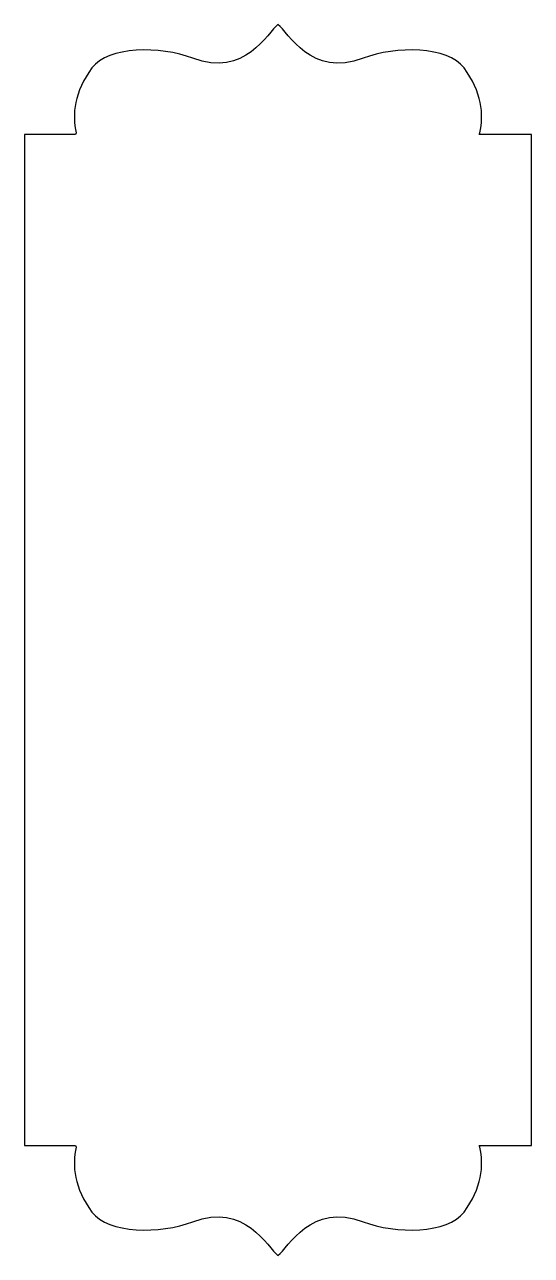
# Model space of a CAD drawing. Header units: centimetres. Extents: x -3.5 to 2.8, y -7.3 to 8.
import ezdxf

# ---------------------------------------------------------------- set-up
doc = ezdxf.new("R2010")
doc.units = ezdxf.units.CM
doc.header["$MEASUREMENT"] = 0
doc.layers.add('Camada 1', color=7, linetype='Continuous')

msp = doc.modelspace()

# ---------------------------------------------------------------- linework, layer by layer
at = {"layer": 'Camada 1'}
msp.add_open_spline([(2.83387, 0.33073), (2.83387, 0.33073), (2.83387, -5.96635), (2.83387, -5.96635), (2.83387, -5.96635), (2.83387, -5.96635), (2.18445, -5.96635), (2.18445, -5.96635), (2.18445, -5.96635), (2.18445, -5.96635), (2.18445, -5.96392), (2.18445, -5.96392), (2.18445, -5.96392), (2.18654, -5.97196), (2.18845, -5.97972), (2.19019, -5.98715), (2.19019, -5.98715), (2.24258, -6.21353), (2.21379, -6.50121), (1.99345, -6.79603), (1.99345, -6.79603), (1.79194, -7.06561), (1.14382, -7.07522), (0.73443, -6.91697), (0.73443, -6.91697), (0.08916, -6.66747), (-0.20204, -7.24579), (-0.3279, -7.33649), (-0.3279, -7.33649), (-0.45379, -7.24576), (-0.74496, -6.66746), (-1.3902, -6.91697), (-1.3902, -6.91697), (-1.79962, -7.07524), (-2.44774, -7.06561), (-2.64925, -6.79603), (-2.64925, -6.79603), (-2.8696, -6.50118), (-2.89833, -6.2135), (-2.84597, -5.98715), (-2.84597, -5.98715), (-2.84597, -5.98715), (-2.8528, -5.96635), (-2.8528, -5.96635), (-2.8528, -5.96635), (-2.8528, -5.96635), (-3.48964, -5.96635), (-3.48964, -5.96635), (-3.48964, -5.96635), (-3.48964, -5.96635), (-3.48964, 0.33073), (-3.48964, 0.33073), (-3.48964, 0.33073), (-3.48964, 0.33073), (-3.48964, 6.62781), (-3.48964, 6.62781), (-3.48964, 6.62781), (-3.48964, 6.62781), (-2.85279, 6.62781), (-2.85279, 6.62781), (-2.85279, 6.62781), (-2.85279, 6.62781), (-2.84596, 6.64861), (-2.84596, 6.64861), (-2.84596, 6.64861), (-2.89832, 6.87499), (-2.86959, 7.16267), (-2.64924, 7.45749), (-2.64924, 7.45749), (-2.44773, 7.72707), (-1.79961, 7.73673), (-1.39019, 7.57843), (-1.39019, 7.57843), (-0.74492, 7.32893), (-0.45378, 7.90725), (-0.32789, 7.99795), (-0.32789, 7.99795), (-0.202, 7.90722), (0.0892, 7.32892), (0.73444, 7.57843), (0.73444, 7.57843), (1.14383, 7.73665), (1.79195, 7.72707), (1.99346, 7.45749), (1.99346, 7.45749), (2.21378, 7.16264), (2.24259, 6.87496), (2.1902, 6.64861), (2.1902, 6.64861), (2.18848, 6.64118), (2.18655, 6.63342), (2.18446, 6.62538), (2.18446, 6.62538), (2.18446, 6.62538), (2.18446, 6.62781), (2.18446, 6.62781), (2.18446, 6.62781), (2.18446, 6.62781), (2.83387, 6.62781), (2.83387, 6.62781), (2.83387, 6.62781), (2.83387, 6.62781), (2.83387, 0.33073), (2.83387, 0.33073)], degree=3, knots=[0, 0, 0, 0, 0.03703704, 0.03703704, 0.03703704, 0.03703704, 0.07407407, 0.07407407, 0.07407407, 0.07407407, 0.11111111, 0.11111111, 0.11111111, 0.11111111, 0.14814815, 0.14814815, 0.14814815, 0.14814815, 0.18518519, 0.18518519, 0.18518519, 0.18518519, 0.22222222, 0.22222222, 0.22222222, 0.22222222, 0.25925926, 0.25925926, 0.25925926, 0.25925926, 0.2962963, 0.2962963, 0.2962963, 0.2962963, 0.33333333, 0.33333333, 0.33333333, 0.33333333, 0.37037037, 0.37037037, 0.37037037, 0.37037037, 0.40740741, 0.40740741, 0.40740741, 0.40740741, 0.44444444, 0.44444444, 0.44444444, 0.44444444, 0.48148148, 0.48148148, 0.48148148, 0.48148148, 0.51851852, 0.51851852, 0.51851852, 0.51851852, 0.55555556, 0.55555556, 0.55555556, 0.55555556, 0.59259259, 0.59259259, 0.59259259, 0.59259259, 0.62962963, 0.62962963, 0.62962963, 0.62962963, 0.66666667, 0.66666667, 0.66666667, 0.66666667, 0.7037037, 0.7037037, 0.7037037, 0.7037037, 0.74074074, 0.74074074, 0.74074074, 0.74074074, 0.77777778, 0.77777778, 0.77777778, 0.77777778, 0.81481481, 0.81481481, 0.81481481, 0.81481481, 0.85185185, 0.85185185, 0.85185185, 0.85185185, 0.88888889, 0.88888889, 0.88888889, 0.88888889, 0.92592593, 0.92592593, 0.92592593, 0.92592593, 1, 1, 1, 1], dxfattribs=at)

doc.saveas('drawing.dxf')
